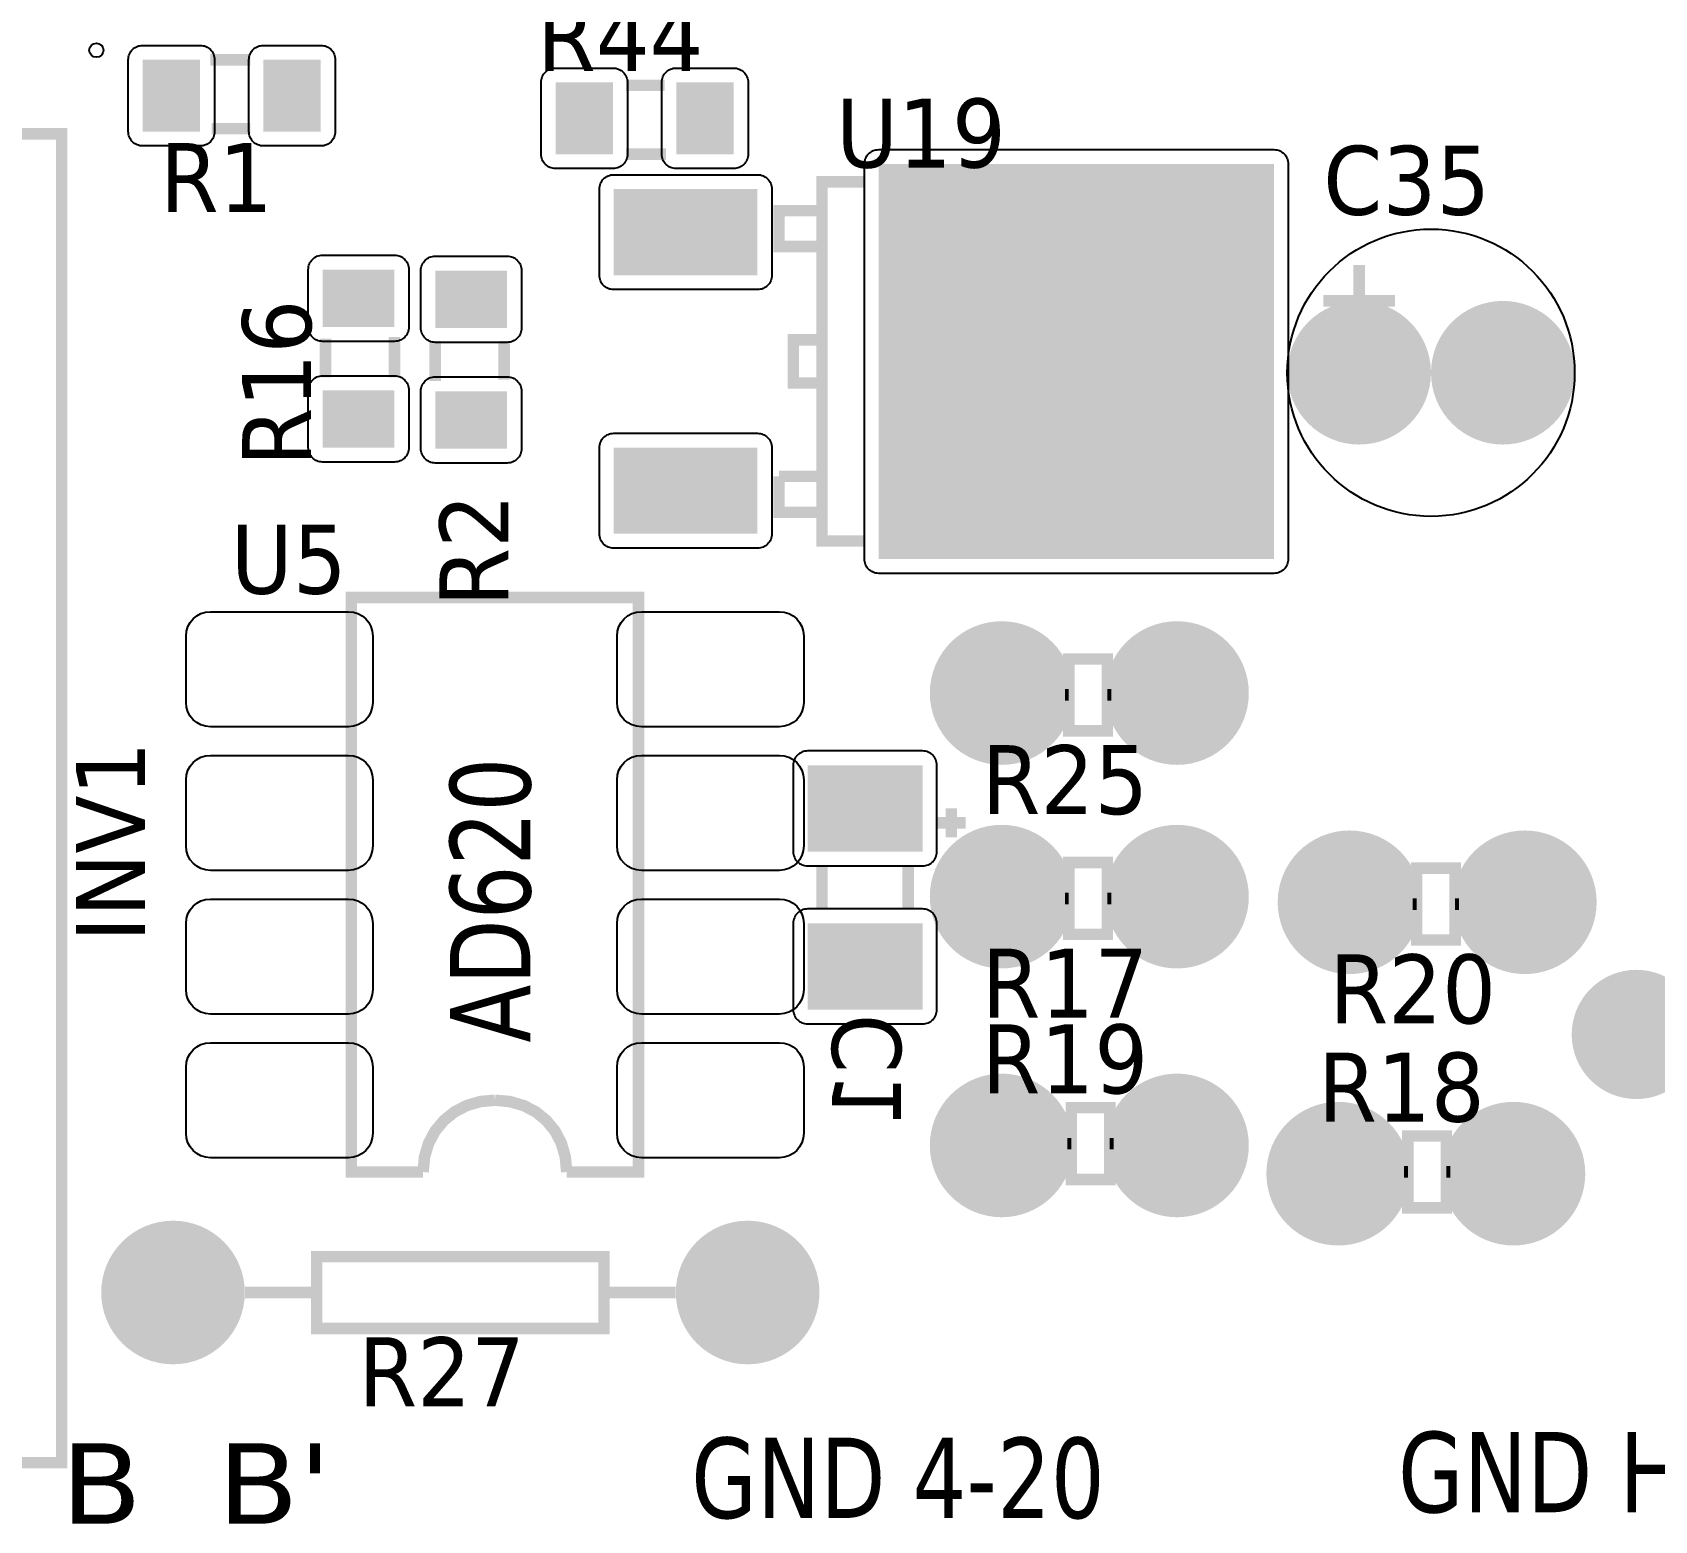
# Model space of a CAD drawing. Header units: millimetres. Extents: x 123.5 to 144.3, y 105.4 to 121.6.
# Drawn here: x 126.876 to 128.908, y 109.197 to 111.062 of the extents above; entities that cross this region are included whole.
import ezdxf

# ---------------------------------------------------------------- set-up
doc = ezdxf.new("R2010")
doc.units = ezdxf.units.MM
doc.layers.add('DESC', color=250, linetype='Continuous')
doc.styles.get("Standard").update_dxf_attribs({"font": 'tahoma.ttf'})

# ---------------------------------------------------------------- blocks, each defined once
blk = doc.blocks.new('RPAD')
blk.add_trace([(-0.5, -0.5), (-0.5, 0.5), (0.5, -0.5), (0.5, 0.5)])
blk = doc.blocks.new('EPAD')
at = {"const_width": 0.5}
blk.add_lwpolyline([(-0.25, 0, 1), (0.25, 0, 1)], format="xyb", close=True, dxfattribs=at)
blk = doc.blocks.new('card')
for points in [[(108.4675, 112.5452), (108.4075, 112.5452), (108.406, 112.5453), (108.4045, 112.5455), (108.403, 112.5459), (108.4016, 112.5464), (108.4003, 112.547), (108.3991, 112.5478), (108.3979, 112.5486), (108.3969, 112.5496), (108.3959, 112.5506), (108.3951, 112.5518), (108.3943, 112.553), (108.3937, 112.5543), (108.3932, 112.5557), (108.3928, 112.5572), (108.3926, 112.5587), (108.3925, 112.5602), (108.3925, 112.6352), (108.3926, 112.6368), (108.3928, 112.6383), (108.3932, 112.6397), (108.3937, 112.6411), (108.3943, 112.6424), (108.3951, 112.6437), (108.3959, 112.6448), (108.3969, 112.6459), (108.3979, 112.6469), (108.3991, 112.6477), (108.4003, 112.6484), (108.4016, 112.6491), (108.403, 112.6496), (108.4045, 112.6499), (108.406, 112.6502), (108.4075, 112.6502), (108.4675, 112.6502), (108.4691, 112.6502), (108.4706, 112.6499), (108.4721, 112.6496), (108.4734, 112.6491), (108.4748, 112.6484), (108.476, 112.6477), (108.4771, 112.6469), (108.4782, 112.6459), (108.4792, 112.6448), (108.48, 112.6437), (108.4808, 112.6424), (108.4814, 112.6411), (108.4819, 112.6397), (108.4822, 112.6383), (108.4825, 112.6368), (108.4825, 112.6352), (108.4825, 112.5602), (108.4825, 112.5587), (108.4822, 112.5572), (108.4819, 112.5557), (108.4814, 112.5543), (108.4808, 112.553), (108.48, 112.5518), (108.4792, 112.5506), (108.4782, 112.5496), (108.4771, 112.5486), (108.476, 112.5478), (108.4748, 112.547), (108.4734, 112.5464), (108.4721, 112.5459), (108.4706, 112.5455), (108.4691, 112.5453), (108.4675, 112.5452)], [(108.5935, 112.5452), (108.5335, 112.5452), (108.532, 112.5453), (108.5305, 112.5455), (108.529, 112.5459), (108.5276, 112.5464), (108.5263, 112.547), (108.5251, 112.5478), (108.5239, 112.5486), (108.5229, 112.5496), (108.5219, 112.5506), (108.5211, 112.5518), (108.5203, 112.553), (108.5197, 112.5543), (108.5192, 112.5557), (108.5188, 112.5572), (108.5186, 112.5587), (108.5185, 112.5602), (108.5185, 112.6352), (108.5186, 112.6368), (108.5188, 112.6383), (108.5192, 112.6397), (108.5197, 112.6411), (108.5203, 112.6424), (108.5211, 112.6437), (108.5219, 112.6448), (108.5229, 112.6459), (108.5239, 112.6469), (108.5251, 112.6477), (108.5263, 112.6484), (108.5276, 112.6491), (108.529, 112.6496), (108.5305, 112.6499), (108.532, 112.6502), (108.5335, 112.6502), (108.5935, 112.6502), (108.5951, 112.6502), (108.5966, 112.6499), (108.5981, 112.6496), (108.5994, 112.6491), (108.6008, 112.6484), (108.602, 112.6477), (108.6031, 112.6469), (108.6042, 112.6459), (108.6052, 112.6448), (108.606, 112.6437), (108.6068, 112.6424), (108.6074, 112.6411), (108.6079, 112.6397), (108.6082, 112.6383), (108.6085, 112.6368), (108.6085, 112.6352), (108.6085, 112.5602), (108.6085, 112.5587), (108.6082, 112.5572), (108.6079, 112.5557), (108.6074, 112.5543), (108.6068, 112.553), (108.606, 112.5518), (108.6052, 112.5506), (108.6042, 112.5496), (108.6031, 112.5486), (108.602, 112.5478), (108.6008, 112.547), (108.5994, 112.5464), (108.5981, 112.5459), (108.5966, 112.5455), (108.5951, 112.5453), (108.5935, 112.5452)], [(108.8386, 112.6266), (108.8986, 112.6266), (108.9002, 112.6265), (108.9017, 112.6263), (108.9032, 112.6259), (108.9045, 112.6254), (108.9059, 112.6248), (108.9071, 112.6241), (108.9082, 112.6232), (108.9093, 112.6223), (108.9103, 112.6212), (108.9111, 112.6201), (108.9119, 112.6188), (108.9125, 112.6175), (108.913, 112.6161), (108.9133, 112.6147), (108.9136, 112.6132), (108.9136, 112.6116), (108.9136, 112.5366), (108.9136, 112.535), (108.9133, 112.5335), (108.913, 112.5321), (108.9125, 112.5307), (108.9119, 112.5294), (108.9111, 112.5282), (108.9103, 112.527), (108.9093, 112.5259), (108.9082, 112.525), (108.9071, 112.5241), (108.9059, 112.5234), (108.9045, 112.5228), (108.9032, 112.5223), (108.9017, 112.5219), (108.9002, 112.5217), (108.8986, 112.5216), (108.8386, 112.5216), (108.8371, 112.5217), (108.8356, 112.5219), (108.8341, 112.5223), (108.8327, 112.5228), (108.8314, 112.5234), (108.8302, 112.5241), (108.829, 112.525), (108.828, 112.5259), (108.827, 112.527), (108.8262, 112.5282), (108.8254, 112.5294), (108.8248, 112.5307), (108.8243, 112.5321), (108.8239, 112.5335), (108.8237, 112.535), (108.8236, 112.5366), (108.8236, 112.6116), (108.8237, 112.6132), (108.8239, 112.6147), (108.8243, 112.6161), (108.8248, 112.6175), (108.8254, 112.6188), (108.8262, 112.6201), (108.827, 112.6212), (108.828, 112.6223), (108.829, 112.6232), (108.8302, 112.6241), (108.8314, 112.6248), (108.8327, 112.6254), (108.8341, 112.6259), (108.8356, 112.6263), (108.8371, 112.6265), (108.8386, 112.6266)], [(108.9646, 112.6266), (109.0246, 112.6266), (109.0262, 112.6265), (109.0277, 112.6263), (109.0292, 112.6259), (109.0305, 112.6254), (109.0319, 112.6248), (109.0331, 112.6241), (109.0342, 112.6232), (109.0353, 112.6223), (109.0363, 112.6212), (109.0371, 112.6201), (109.0379, 112.6188), (109.0385, 112.6175), (109.039, 112.6161), (109.0393, 112.6147), (109.0396, 112.6132), (109.0396, 112.6116), (109.0396, 112.5366), (109.0396, 112.535), (109.0393, 112.5335), (109.039, 112.5321), (109.0385, 112.5307), (109.0379, 112.5294), (109.0371, 112.5282), (109.0363, 112.527), (109.0353, 112.5259), (109.0342, 112.525), (109.0331, 112.5241), (109.0319, 112.5234), (109.0305, 112.5228), (109.0292, 112.5223), (109.0277, 112.5219), (109.0262, 112.5217), (109.0246, 112.5216), (108.9646, 112.5216), (108.9631, 112.5217), (108.9616, 112.5219), (108.9601, 112.5223), (108.9587, 112.5228), (108.9574, 112.5234), (108.9562, 112.5241), (108.955, 112.525), (108.954, 112.5259), (108.953, 112.527), (108.9522, 112.5282), (108.9514, 112.5294), (108.9508, 112.5307), (108.9503, 112.5321), (108.9499, 112.5335), (108.9497, 112.535), (108.9496, 112.5366), (108.9496, 112.6116), (108.9497, 112.6132), (108.9499, 112.6147), (108.9503, 112.6161), (108.9508, 112.6175), (108.9514, 112.6188), (108.9522, 112.6201), (108.953, 112.6212), (108.954, 112.6223), (108.955, 112.6232), (108.9562, 112.6241), (108.9574, 112.6248), (108.9587, 112.6254), (108.9601, 112.6259), (108.9616, 112.6263), (108.9631, 112.6265), (108.9646, 112.6266)], [(109.6037, 112.5264), (109.6037, 112.1139), (109.6036, 112.1124), (109.6034, 112.1109), (109.603, 112.1094), (109.6025, 112.108), (109.6019, 112.1067), (109.6012, 112.1055), (109.6003, 112.1043), (109.5993, 112.1033), (109.5983, 112.1023), (109.5971, 112.1014), (109.5959, 112.1007), (109.5946, 112.1001), (109.5932, 112.0996), (109.5917, 112.0992), (109.5902, 112.099), (109.5887, 112.0989), (109.1762, 112.0989), (109.1746, 112.099), (109.1731, 112.0992), (109.1717, 112.0996), (109.1703, 112.1001), (109.169, 112.1007), (109.1677, 112.1014), (109.1666, 112.1023), (109.1655, 112.1033), (109.1645, 112.1043), (109.1637, 112.1055), (109.163, 112.1067), (109.1623, 112.108), (109.1618, 112.1094), (109.1615, 112.1109), (109.1612, 112.1124), (109.1612, 112.1139), (109.1612, 112.5264), (109.1612, 112.528), (109.1615, 112.5295), (109.1618, 112.5309), (109.1623, 112.5323), (109.163, 112.5336), (109.1637, 112.5349), (109.1645, 112.536), (109.1655, 112.5371), (109.1666, 112.538), (109.1677, 112.5389), (109.169, 112.5396), (109.1703, 112.5403), (109.1717, 112.5408), (109.1731, 112.5411), (109.1746, 112.5413), (109.1762, 112.5414), (109.5887, 112.5414), (109.5902, 112.5413), (109.5917, 112.5411), (109.5932, 112.5408), (109.5946, 112.5403), (109.5959, 112.5396), (109.5971, 112.5389), (109.5983, 112.538), (109.5993, 112.5371), (109.6003, 112.536), (109.6012, 112.5349), (109.6019, 112.5336), (109.6025, 112.5323), (109.603, 112.5309), (109.6034, 112.5295), (109.6036, 112.528), (109.6037, 112.5264)], [(109.0644, 112.5002), (109.0644, 112.4102), (109.0643, 112.4086), (109.0641, 112.4071), (109.0638, 112.4057), (109.0633, 112.4043), (109.0626, 112.403), (109.0619, 112.4017), (109.061, 112.4006), (109.0601, 112.3995), (109.059, 112.3985), (109.0579, 112.3977), (109.0566, 112.397), (109.0553, 112.3963), (109.0539, 112.3958), (109.0525, 112.3955), (109.051, 112.3952), (109.0494, 112.3952), (108.8994, 112.3952), (108.8979, 112.3952), (108.8964, 112.3955), (108.8949, 112.3958), (108.8935, 112.3963), (108.8922, 112.397), (108.891, 112.3977), (108.8898, 112.3985), (108.8888, 112.3995), (108.8878, 112.4006), (108.8869, 112.4017), (108.8862, 112.403), (108.8856, 112.4043), (108.8851, 112.4057), (108.8847, 112.4071), (108.8845, 112.4086), (108.8844, 112.4102), (108.8844, 112.5002), (108.8845, 112.5017), (108.8847, 112.5032), (108.8851, 112.5047), (108.8856, 112.5061), (108.8862, 112.5074), (108.8869, 112.5086), (108.8878, 112.5098), (108.8888, 112.5108), (108.8898, 112.5118), (108.891, 112.5126), (108.8922, 112.5134), (108.8935, 112.514), (108.8949, 112.5145), (108.8964, 112.5149), (108.8979, 112.5151), (108.8994, 112.5152), (109.0494, 112.5152), (109.051, 112.5151), (109.0525, 112.5149), (109.0539, 112.5145), (109.0553, 112.514), (109.0566, 112.5134), (109.0579, 112.5126), (109.059, 112.5118), (109.0601, 112.5108), (109.061, 112.5098), (109.0619, 112.5086), (109.0626, 112.5074), (109.0633, 112.5061), (109.0638, 112.5047), (109.0641, 112.5032), (109.0643, 112.5017), (109.0644, 112.5002)], [(108.5804, 112.3561), (108.5804, 112.4161), (108.5805, 112.4177), (108.5807, 112.4192), (108.5811, 112.4207), (108.5816, 112.422), (108.5822, 112.4234), (108.583, 112.4246), (108.5838, 112.4257), (108.5848, 112.4268), (108.5858, 112.4278), (108.587, 112.4286), (108.5882, 112.4294), (108.5895, 112.43), (108.5909, 112.4305), (108.5924, 112.4308), (108.5939, 112.4311), (108.5954, 112.4311), (108.6704, 112.4311), (108.672, 112.4311), (108.6735, 112.4308), (108.675, 112.4305), (108.6763, 112.43), (108.6777, 112.4294), (108.6789, 112.4286), (108.68, 112.4278), (108.6811, 112.4268), (108.6821, 112.4257), (108.6829, 112.4246), (108.6837, 112.4234), (108.6843, 112.422), (108.6848, 112.4207), (108.6851, 112.4192), (108.6854, 112.4177), (108.6854, 112.4161), (108.6854, 112.3561), (108.6854, 112.3546), (108.6851, 112.3531), (108.6848, 112.3516), (108.6843, 112.3502), (108.6837, 112.3489), (108.6829, 112.3477), (108.6821, 112.3465), (108.6811, 112.3455), (108.68, 112.3445), (108.6789, 112.3437), (108.6777, 112.3429), (108.6763, 112.3423), (108.675, 112.3418), (108.6735, 112.3414), (108.672, 112.3412), (108.6704, 112.3411), (108.5954, 112.3411), (108.5939, 112.3412), (108.5924, 112.3414), (108.5909, 112.3418), (108.5895, 112.3423), (108.5882, 112.3429), (108.587, 112.3437), (108.5858, 112.3445), (108.5848, 112.3455), (108.5838, 112.3465), (108.583, 112.3477), (108.5822, 112.3489), (108.5816, 112.3502), (108.5811, 112.3516), (108.5807, 112.3531), (108.5805, 112.3546), (108.5804, 112.3561)], [(108.803, 112.4151), (108.803, 112.3551), (108.803, 112.3536), (108.8027, 112.3521), (108.8024, 112.3506), (108.8019, 112.3492), (108.8013, 112.3479), (108.8005, 112.3467), (108.7997, 112.3455), (108.7987, 112.3445), (108.7976, 112.3435), (108.7965, 112.3427), (108.7953, 112.3419), (108.7939, 112.3413), (108.7925, 112.3408), (108.7911, 112.3404), (108.7896, 112.3402), (108.788, 112.3401), (108.713, 112.3401), (108.7115, 112.3402), (108.71, 112.3404), (108.7085, 112.3408), (108.7071, 112.3413), (108.7058, 112.3419), (108.7046, 112.3427), (108.7034, 112.3435), (108.7024, 112.3445), (108.7014, 112.3455), (108.7006, 112.3467), (108.6998, 112.3479), (108.6992, 112.3492), (108.6987, 112.3506), (108.6983, 112.3521), (108.6981, 112.3536), (108.698, 112.3551), (108.698, 112.4151), (108.6981, 112.4167), (108.6983, 112.4182), (108.6987, 112.4196), (108.6992, 112.421), (108.6998, 112.4223), (108.7006, 112.4236), (108.7014, 112.4247), (108.7024, 112.4258), (108.7034, 112.4268), (108.7046, 112.4276), (108.7058, 112.4284), (108.7071, 112.429), (108.7085, 112.4295), (108.71, 112.4298), (108.7115, 112.4301), (108.713, 112.4301), (108.788, 112.4301), (108.7896, 112.4301), (108.7911, 112.4298), (108.7925, 112.4295), (108.7939, 112.429), (108.7953, 112.4284), (108.7965, 112.4276), (108.7976, 112.4268), (108.7987, 112.4258), (108.7997, 112.4247), (108.8005, 112.4236), (108.8013, 112.4223), (108.8019, 112.421), (108.8024, 112.4196), (108.8027, 112.4182), (108.803, 112.4167), (108.803, 112.4151)], [(108.5804, 112.2301), (108.5804, 112.2901), (108.5805, 112.2917), (108.5807, 112.2932), (108.5811, 112.2947), (108.5816, 112.296), (108.5822, 112.2974), (108.583, 112.2986), (108.5838, 112.2997), (108.5848, 112.3008), (108.5858, 112.3018), (108.587, 112.3026), (108.5882, 112.3034), (108.5895, 112.304), (108.5909, 112.3045), (108.5924, 112.3048), (108.5939, 112.3051), (108.5954, 112.3051), (108.6704, 112.3051), (108.672, 112.3051), (108.6735, 112.3048), (108.675, 112.3045), (108.6763, 112.304), (108.6777, 112.3034), (108.6789, 112.3026), (108.68, 112.3018), (108.6811, 112.3008), (108.6821, 112.2997), (108.6829, 112.2986), (108.6837, 112.2974), (108.6843, 112.296), (108.6848, 112.2947), (108.6851, 112.2932), (108.6854, 112.2917), (108.6854, 112.2901), (108.6854, 112.2301), (108.6854, 112.2286), (108.6851, 112.2271), (108.6848, 112.2256), (108.6843, 112.2242), (108.6837, 112.2229), (108.6829, 112.2217), (108.6821, 112.2205), (108.6811, 112.2195), (108.68, 112.2185), (108.6789, 112.2177), (108.6777, 112.2169), (108.6763, 112.2163), (108.675, 112.2158), (108.6735, 112.2154), (108.672, 112.2152), (108.6704, 112.2151), (108.5954, 112.2151), (108.5939, 112.2152), (108.5924, 112.2154), (108.5909, 112.2158), (108.5895, 112.2163), (108.5882, 112.2169), (108.587, 112.2177), (108.5858, 112.2185), (108.5848, 112.2195), (108.5838, 112.2205), (108.583, 112.2217), (108.5822, 112.2229), (108.5816, 112.2242), (108.5811, 112.2256), (108.5807, 112.2271), (108.5805, 112.2286), (108.5804, 112.2301)], [(108.803, 112.2891), (108.803, 112.2291), (108.803, 112.2276), (108.8027, 112.2261), (108.8024, 112.2246), (108.8019, 112.2232), (108.8013, 112.2219), (108.8005, 112.2207), (108.7997, 112.2195), (108.7987, 112.2185), (108.7976, 112.2175), (108.7965, 112.2167), (108.7953, 112.2159), (108.7939, 112.2153), (108.7925, 112.2148), (108.7911, 112.2144), (108.7896, 112.2142), (108.788, 112.2141), (108.713, 112.2141), (108.7115, 112.2142), (108.71, 112.2144), (108.7085, 112.2148), (108.7071, 112.2153), (108.7058, 112.2159), (108.7046, 112.2167), (108.7034, 112.2175), (108.7024, 112.2185), (108.7014, 112.2195), (108.7006, 112.2207), (108.6998, 112.2219), (108.6992, 112.2232), (108.6987, 112.2246), (108.6983, 112.2261), (108.6981, 112.2276), (108.698, 112.2291), (108.698, 112.2891), (108.6981, 112.2907), (108.6983, 112.2922), (108.6987, 112.2936), (108.6992, 112.295), (108.6998, 112.2963), (108.7006, 112.2976), (108.7014, 112.2987), (108.7024, 112.2998), (108.7034, 112.3008), (108.7046, 112.3016), (108.7058, 112.3024), (108.7071, 112.303), (108.7085, 112.3035), (108.71, 112.3038), (108.7115, 112.3041), (108.713, 112.3041), (108.788, 112.3041), (108.7896, 112.3041), (108.7911, 112.3038), (108.7925, 112.3035), (108.7939, 112.303), (108.7953, 112.3024), (108.7965, 112.3016), (108.7976, 112.3008), (108.7987, 112.2998), (108.7997, 112.2987), (108.8005, 112.2976), (108.8013, 112.2963), (108.8019, 112.295), (108.8024, 112.2936), (108.8027, 112.2922), (108.803, 112.2907), (108.803, 112.2891)], [(109.0644, 112.2302), (109.0644, 112.1402), (109.0643, 112.1386), (109.0641, 112.1371), (109.0638, 112.1357), (109.0633, 112.1343), (109.0626, 112.133), (109.0619, 112.1317), (109.061, 112.1306), (109.0601, 112.1295), (109.059, 112.1285), (109.0579, 112.1277), (109.0566, 112.127), (109.0553, 112.1263), (109.0539, 112.1258), (109.0525, 112.1255), (109.051, 112.1252), (109.0494, 112.1252), (108.8994, 112.1252), (108.8979, 112.1252), (108.8964, 112.1255), (108.8949, 112.1258), (108.8935, 112.1263), (108.8922, 112.127), (108.891, 112.1277), (108.8898, 112.1285), (108.8888, 112.1295), (108.8878, 112.1306), (108.8869, 112.1317), (108.8862, 112.133), (108.8856, 112.1343), (108.8851, 112.1357), (108.8847, 112.1371), (108.8845, 112.1386), (108.8844, 112.1402), (108.8844, 112.2302), (108.8845, 112.2317), (108.8847, 112.2332), (108.8851, 112.2347), (108.8856, 112.2361), (108.8862, 112.2374), (108.8869, 112.2386), (108.8878, 112.2398), (108.8888, 112.2408), (108.8898, 112.2418), (108.891, 112.2426), (108.8922, 112.2434), (108.8935, 112.244), (108.8949, 112.2445), (108.8964, 112.2449), (108.8979, 112.2451), (108.8994, 112.2452), (109.0494, 112.2452), (109.051, 112.2451), (109.0525, 112.2449), (109.0539, 112.2445), (109.0553, 112.244), (109.0566, 112.2434), (109.0579, 112.2426), (109.059, 112.2418), (109.0601, 112.2408), (109.061, 112.2398), (109.0619, 112.2386), (109.0626, 112.2374), (109.0633, 112.2361), (109.0638, 112.2347), (109.0641, 112.2332), (109.0643, 112.2317), (109.0644, 112.2302)], [(108.4528, 111.9642), (108.4528, 112.0332), (108.4533, 112.0384), (108.4547, 112.0433), (108.4571, 112.0476), (108.4601, 112.0514), (108.4639, 112.0544), (108.4682, 112.0568), (108.4731, 112.0582), (108.4783, 112.0587), (108.6223, 112.0587), (108.6275, 112.0582), (108.6323, 112.0568), (108.6366, 112.0544), (108.6404, 112.0514), (108.6435, 112.0476), (108.6458, 112.0433), (108.6473, 112.0384), (108.6478, 112.0332), (108.6478, 111.9642), (108.6473, 111.959), (108.6458, 111.9542), (108.6435, 111.9499), (108.6404, 111.9461), (108.6366, 111.943), (108.6323, 111.9407), (108.6275, 111.9392), (108.6223, 111.9387), (108.4783, 111.9387), (108.4731, 111.9392), (108.4682, 111.9407), (108.4639, 111.943), (108.4601, 111.9461), (108.4571, 111.9499), (108.4547, 111.9542), (108.4533, 111.959), (108.4528, 111.9642)], [(108.9028, 111.9642), (108.9028, 112.0332), (108.9033, 112.0384), (108.9047, 112.0433), (108.9071, 112.0476), (108.9101, 112.0514), (108.9139, 112.0544), (108.9182, 112.0568), (108.9231, 112.0582), (108.9283, 112.0587), (109.0723, 112.0587), (109.0775, 112.0582), (109.0823, 112.0568), (109.0866, 112.0544), (109.0904, 112.0514), (109.0935, 112.0476), (109.0958, 112.0433), (109.0973, 112.0384), (109.0978, 112.0332), (109.0978, 111.9642), (109.0973, 111.959), (109.0958, 111.9542), (109.0935, 111.9499), (109.0904, 111.9461), (109.0866, 111.943), (109.0823, 111.9407), (109.0775, 111.9392), (109.0723, 111.9387), (108.9283, 111.9387), (108.9231, 111.9392), (108.9182, 111.9407), (108.9139, 111.943), (108.9101, 111.9461), (108.9071, 111.9499), (108.9047, 111.9542), (108.9033, 111.959), (108.9028, 111.9642)], [(108.4528, 111.8142), (108.4528, 111.8832), (108.4533, 111.8884), (108.4547, 111.8933), (108.4571, 111.8976), (108.4601, 111.9014), (108.4639, 111.9044), (108.4682, 111.9068), (108.4731, 111.9082), (108.4783, 111.9087), (108.6223, 111.9087), (108.6275, 111.9082), (108.6323, 111.9068), (108.6366, 111.9044), (108.6404, 111.9014), (108.6435, 111.8976), (108.6458, 111.8933), (108.6473, 111.8884), (108.6478, 111.8832), (108.6478, 111.8142), (108.6473, 111.809), (108.6458, 111.8042), (108.6435, 111.7999), (108.6404, 111.7961), (108.6366, 111.793), (108.6323, 111.7907), (108.6275, 111.7892), (108.6223, 111.7887), (108.4783, 111.7887), (108.4731, 111.7892), (108.4682, 111.7907), (108.4639, 111.793), (108.4601, 111.7961), (108.4571, 111.7999), (108.4547, 111.8042), (108.4533, 111.809), (108.4528, 111.8142)], [(108.9028, 111.8142), (108.9028, 111.8832), (108.9033, 111.8884), (108.9047, 111.8933), (108.9071, 111.8976), (108.9101, 111.9014), (108.9139, 111.9044), (108.9182, 111.9068), (108.9231, 111.9082), (108.9283, 111.9087), (109.0723, 111.9087), (109.0775, 111.9082), (109.0823, 111.9068), (109.0866, 111.9044), (109.0904, 111.9014), (109.0935, 111.8976), (109.0958, 111.8933), (109.0973, 111.8884), (109.0978, 111.8832), (109.0978, 111.8142), (109.0973, 111.809), (109.0958, 111.8042), (109.0935, 111.7999), (109.0904, 111.7961), (109.0866, 111.793), (109.0823, 111.7907), (109.0775, 111.7892), (109.0723, 111.7887), (108.9283, 111.7887), (108.9231, 111.7892), (108.9182, 111.7907), (108.9139, 111.793), (108.9101, 111.7961), (108.9071, 111.7999), (108.9047, 111.8042), (108.9033, 111.809), (108.9028, 111.8142)], [(109.2368, 111.8084), (109.2368, 111.8984), (109.2367, 111.8999), (109.2365, 111.9014), (109.2361, 111.9029), (109.2356, 111.9043), (109.235, 111.9056), (109.2343, 111.9068), (109.2334, 111.908), (109.2325, 111.909), (109.2314, 111.91), (109.2303, 111.9109), (109.229, 111.9116), (109.2277, 111.9122), (109.2263, 111.9127), (109.2249, 111.9131), (109.2234, 111.9133), (109.2218, 111.9134), (109.1018, 111.9134), (109.1002, 111.9133), (109.0987, 111.9131), (109.0973, 111.9127), (109.0959, 111.9122), (109.0946, 111.9116), (109.0934, 111.9109), (109.0922, 111.91), (109.0911, 111.909), (109.0902, 111.908), (109.0893, 111.9068), (109.0886, 111.9056), (109.088, 111.9043), (109.0875, 111.9029), (109.0871, 111.9014), (109.0869, 111.8999), (109.0868, 111.8984), (109.0868, 111.8084), (109.0869, 111.8068), (109.0871, 111.8053), (109.0875, 111.8039), (109.088, 111.8025), (109.0886, 111.8012), (109.0893, 111.7999), (109.0902, 111.7988), (109.0911, 111.7977), (109.0922, 111.7968), (109.0934, 111.7959), (109.0946, 111.7952), (109.0959, 111.7945), (109.0973, 111.794), (109.0987, 111.7937), (109.1002, 111.7935), (109.1018, 111.7934), (109.2218, 111.7934), (109.2234, 111.7935), (109.2249, 111.7937), (109.2263, 111.794), (109.2277, 111.7945), (109.229, 111.7952), (109.2303, 111.7959), (109.2314, 111.7968), (109.2325, 111.7977), (109.2334, 111.7988), (109.2343, 111.7999), (109.235, 111.8012), (109.2356, 111.8025), (109.2361, 111.8039), (109.2365, 111.8053), (109.2367, 111.8068), (109.2368, 111.8084)], [(108.4528, 111.6642), (108.4528, 111.7332), (108.4533, 111.7384), (108.4547, 111.7433), (108.4571, 111.7476), (108.4601, 111.7514), (108.4639, 111.7544), (108.4682, 111.7568), (108.4731, 111.7582), (108.4783, 111.7587), (108.6223, 111.7587), (108.6275, 111.7582), (108.6323, 111.7568), (108.6366, 111.7544), (108.6404, 111.7514), (108.6435, 111.7476), (108.6458, 111.7433), (108.6473, 111.7384), (108.6478, 111.7332), (108.6478, 111.6642), (108.6473, 111.659), (108.6458, 111.6542), (108.6435, 111.6499), (108.6404, 111.6461), (108.6366, 111.643), (108.6323, 111.6407), (108.6275, 111.6392), (108.6223, 111.6387), (108.4783, 111.6387), (108.4731, 111.6392), (108.4682, 111.6407), (108.4639, 111.643), (108.4601, 111.6461), (108.4571, 111.6499), (108.4547, 111.6542), (108.4533, 111.659), (108.4528, 111.6642)], [(108.9028, 111.6642), (108.9028, 111.7332), (108.9033, 111.7384), (108.9047, 111.7433), (108.9071, 111.7476), (108.9101, 111.7514), (108.9139, 111.7544), (108.9182, 111.7568), (108.9231, 111.7582), (108.9283, 111.7587), (109.0723, 111.7587), (109.0775, 111.7582), (109.0823, 111.7568), (109.0866, 111.7544), (109.0904, 111.7514), (109.0935, 111.7476), (109.0958, 111.7433), (109.0973, 111.7384), (109.0978, 111.7332), (109.0978, 111.6642), (109.0973, 111.659), (109.0958, 111.6542), (109.0935, 111.6499), (109.0904, 111.6461), (109.0866, 111.643), (109.0823, 111.6407), (109.0775, 111.6392), (109.0723, 111.6387), (108.9283, 111.6387), (108.9231, 111.6392), (108.9182, 111.6407), (108.9139, 111.643), (108.9101, 111.6461), (108.9071, 111.6499), (108.9047, 111.6542), (108.9033, 111.659), (108.9028, 111.6642)], [(109.2368, 111.6434), (109.2368, 111.7334), (109.2367, 111.7349), (109.2365, 111.7364), (109.2361, 111.7379), (109.2356, 111.7393), (109.235, 111.7406), (109.2343, 111.7418), (109.2334, 111.743), (109.2325, 111.744), (109.2314, 111.745), (109.2303, 111.7459), (109.229, 111.7466), (109.2277, 111.7472), (109.2263, 111.7477), (109.2249, 111.7481), (109.2234, 111.7483), (109.2218, 111.7484), (109.1018, 111.7484), (109.1002, 111.7483), (109.0987, 111.7481), (109.0973, 111.7477), (109.0959, 111.7472), (109.0946, 111.7466), (109.0934, 111.7459), (109.0922, 111.745), (109.0911, 111.744), (109.0902, 111.743), (109.0893, 111.7418), (109.0886, 111.7406), (109.088, 111.7393), (109.0875, 111.7379), (109.0871, 111.7364), (109.0869, 111.7349), (109.0868, 111.7334), (109.0868, 111.6434), (109.0869, 111.6418), (109.0871, 111.6403), (109.0875, 111.6389), (109.088, 111.6375), (109.0886, 111.6362), (109.0893, 111.6349), (109.0902, 111.6338), (109.0911, 111.6327), (109.0922, 111.6318), (109.0934, 111.6309), (109.0946, 111.6302), (109.0959, 111.6295), (109.0973, 111.629), (109.0987, 111.6287), (109.1002, 111.6285), (109.1018, 111.6284), (109.2218, 111.6284), (109.2234, 111.6285), (109.2249, 111.6287), (109.2263, 111.629), (109.2277, 111.6295), (109.229, 111.6302), (109.2303, 111.6309), (109.2314, 111.6318), (109.2325, 111.6327), (109.2334, 111.6338), (109.2343, 111.6349), (109.235, 111.6362), (109.2356, 111.6375), (109.2361, 111.6389), (109.2365, 111.6403), (109.2367, 111.6418), (109.2368, 111.6434)], [(108.4528, 111.5142), (108.4528, 111.5832), (108.4533, 111.5884), (108.4547, 111.5933), (108.4571, 111.5976), (108.4601, 111.6014), (108.4639, 111.6044), (108.4682, 111.6068), (108.4731, 111.6082), (108.4783, 111.6087), (108.6223, 111.6087), (108.6275, 111.6082), (108.6323, 111.6068), (108.6366, 111.6044), (108.6404, 111.6014), (108.6435, 111.5976), (108.6458, 111.5933), (108.6473, 111.5884), (108.6478, 111.5832), (108.6478, 111.5142), (108.6473, 111.509), (108.6458, 111.5042), (108.6435, 111.4999), (108.6404, 111.4961), (108.6366, 111.493), (108.6323, 111.4907), (108.6275, 111.4892), (108.6223, 111.4887), (108.4783, 111.4887), (108.4731, 111.4892), (108.4682, 111.4907), (108.4639, 111.493), (108.4601, 111.4961), (108.4571, 111.4999), (108.4547, 111.5042), (108.4533, 111.509), (108.4528, 111.5142)], [(108.9028, 111.5142), (108.9028, 111.5832), (108.9033, 111.5884), (108.9047, 111.5933), (108.9071, 111.5976), (108.9101, 111.6014), (108.9139, 111.6044), (108.9182, 111.6068), (108.9231, 111.6082), (108.9283, 111.6087), (109.0723, 111.6087), (109.0775, 111.6082), (109.0823, 111.6068), (109.0866, 111.6044), (109.0904, 111.6014), (109.0935, 111.5976), (109.0958, 111.5933), (109.0973, 111.5884), (109.0978, 111.5832), (109.0978, 111.5142), (109.0973, 111.509), (109.0958, 111.5042), (109.0935, 111.4999), (109.0904, 111.4961), (109.0866, 111.493), (109.0823, 111.4907), (109.0775, 111.4892), (109.0723, 111.4887), (108.9283, 111.4887), (108.9231, 111.4892), (108.9182, 111.4907), (108.9139, 111.493), (108.9101, 111.4961), (108.9071, 111.4999), (108.9047, 111.5042), (108.9033, 111.509), (108.9028, 111.5142)]]:
    blk.add_lwpolyline(points, close=True)
at = {"const_width": 0.012}
for points in [[(108.52, 112.6352), (108.478, 112.6352)], [(108.52, 112.6352), (108.478, 112.6352)], [(108.52, 112.6352), (108.478, 112.6352)], [(108.9121, 112.6086), (108.9526, 112.6086)], [(108.9121, 112.6086), (108.9526, 112.6086)], [(108.9121, 112.6086), (108.9526, 112.6086)], [(108.52, 112.5632), (108.4795, 112.5632)], [(108.52, 112.5632), (108.4795, 112.5632)], [(108.52, 112.5632), (108.4795, 112.5632)], [(107.5849, 111.1702), (108.323, 111.1702), (108.323, 112.5579), (107.5849, 112.5579), (107.5849, 111.1702)], [(107.5849, 111.1702), (108.323, 111.1702), (108.323, 112.5579), (107.5849, 112.5579), (107.5849, 111.1702)], [(107.5849, 111.1702), (108.323, 111.1702), (108.323, 112.5579), (107.5849, 112.5579), (107.5849, 111.1702)], [(108.9121, 112.5366), (108.9541, 112.5366)], [(108.9121, 112.5366), (108.9541, 112.5366)], [(108.9121, 112.5366), (108.9541, 112.5366)], [(109.1619, 112.5077), (109.1169, 112.5077), (109.1169, 112.1327), (109.1619, 112.1327)], [(109.1619, 112.5077), (109.1169, 112.5077), (109.1169, 112.1327), (109.1619, 112.1327)], [(109.1619, 112.5077), (109.1169, 112.5077), (109.1169, 112.1327), (109.1619, 112.1327)], [(109.1169, 112.4777), (109.0719, 112.4777), (109.0719, 112.4402), (109.1169, 112.4402)], [(109.1169, 112.4777), (109.0719, 112.4777), (109.0719, 112.4402), (109.1169, 112.4402)], [(109.1169, 112.4777), (109.0719, 112.4777), (109.0719, 112.4402), (109.1169, 112.4402)], [(109.6777, 112.4209), (109.6777, 112.3459)], [(109.6777, 112.4209), (109.6777, 112.3459)], [(109.6777, 112.4209), (109.6777, 112.3459)], [(109.6402, 112.3834), (109.7152, 112.3834)], [(109.6402, 112.3834), (109.7152, 112.3834)], [(109.6402, 112.3834), (109.7152, 112.3834)], [(108.5984, 112.3036), (108.5984, 112.3441)], [(108.5984, 112.3036), (108.5984, 112.3441)], [(108.5984, 112.3036), (108.5984, 112.3441)], [(108.6704, 112.3036), (108.6704, 112.3456)], [(108.6704, 112.3036), (108.6704, 112.3456)], [(108.6704, 112.3036), (108.6704, 112.3456)], [(108.713, 112.3416), (108.713, 112.2996)], [(108.713, 112.3416), (108.713, 112.2996)], [(108.713, 112.3416), (108.713, 112.2996)], [(108.785, 112.3416), (108.785, 112.3011)], [(108.785, 112.3416), (108.785, 112.3011)], [(108.785, 112.3416), (108.785, 112.3011)], [(109.1169, 112.3427), (109.0869, 112.3427), (109.0869, 112.2977), (109.1169, 112.2977)], [(109.1169, 112.3427), (109.0869, 112.3427), (109.0869, 112.2977), (109.1169, 112.2977)], [(109.1169, 112.3427), (109.0869, 112.3427), (109.0869, 112.2977), (109.1169, 112.2977)], [(109.1169, 112.1627), (109.0719, 112.1627), (109.0719, 112.2002)], [(109.1169, 112.2002), (109.0719, 112.2002)], [(109.1169, 112.1627), (109.0719, 112.1627), (109.0719, 112.2002)], [(109.1169, 112.2002), (109.0719, 112.2002)], [(109.1169, 112.1627), (109.0719, 112.1627), (109.0719, 112.2002)], [(109.1169, 112.2002), (109.0719, 112.2002)], [(108.7003, 111.4737), (108.6253, 111.4737), (108.6253, 112.0737), (108.9253, 112.0737), (108.9253, 111.4737), (108.8503, 111.4737)], [(108.7003, 111.4737), (108.6253, 111.4737), (108.6253, 112.0737), (108.9253, 112.0737), (108.9253, 111.4737), (108.8503, 111.4737)], [(108.7003, 111.4737), (108.6253, 111.4737), (108.6253, 112.0737), (108.9253, 112.0737), (108.9253, 111.4737), (108.8503, 111.4737)], [(109.3745, 111.9345), (109.4147, 111.9345), (109.4147, 112.0095), (109.3745, 112.0095), (109.3745, 111.9345)], [(109.3745, 111.9345), (109.4147, 111.9345), (109.4147, 112.0095), (109.3745, 112.0095), (109.3745, 111.9345)], [(109.3745, 111.9345), (109.4147, 111.9345), (109.4147, 112.0095), (109.3745, 112.0095), (109.3745, 111.9345)], [(109.3745, 111.972), (109.3704, 111.972)], [(109.3745, 111.972), (109.3704, 111.972)], [(109.3745, 111.972), (109.3704, 111.972)], [(109.4188, 111.972), (109.4147, 111.972)], [(109.4188, 111.972), (109.4147, 111.972)], [(109.4188, 111.972), (109.4147, 111.972)], [(109.2518, 111.8234), (109.2518, 111.8534)], [(109.2518, 111.8234), (109.2518, 111.8534)], [(109.2518, 111.8234), (109.2518, 111.8534)], [(109.2668, 111.8384), (109.2368, 111.8384)], [(109.2668, 111.8384), (109.2368, 111.8384)], [(109.2668, 111.8384), (109.2368, 111.8384)], [(109.3745, 111.7219), (109.4147, 111.7219), (109.4147, 111.7969), (109.3745, 111.7969), (109.3745, 111.7219)], [(109.3745, 111.7219), (109.4147, 111.7219), (109.4147, 111.7969), (109.3745, 111.7969), (109.3745, 111.7219)], [(109.3745, 111.7219), (109.4147, 111.7219), (109.4147, 111.7969), (109.3745, 111.7969), (109.3745, 111.7219)], [(109.1168, 111.7484), (109.1168, 111.7934)], [(109.1168, 111.7484), (109.1168, 111.7934)], [(109.1168, 111.7484), (109.1168, 111.7934)], [(109.2068, 111.7484), (109.2068, 111.7934)], [(109.2068, 111.7484), (109.2068, 111.7934)], [(109.2068, 111.7484), (109.2068, 111.7934)], [(109.7377, 111.716), (109.7779, 111.716), (109.7779, 111.791), (109.7377, 111.791), (109.7377, 111.716)], [(109.7377, 111.716), (109.7779, 111.716), (109.7779, 111.791), (109.7377, 111.791), (109.7377, 111.716)], [(109.7377, 111.716), (109.7779, 111.716), (109.7779, 111.791), (109.7377, 111.791), (109.7377, 111.716)], [(109.3745, 111.7594), (109.3704, 111.7594)], [(109.3745, 111.7594), (109.3704, 111.7594)], [(109.3745, 111.7594), (109.3704, 111.7594)], [(109.4188, 111.7594), (109.4147, 111.7594)], [(109.4188, 111.7594), (109.4147, 111.7594)], [(109.4188, 111.7594), (109.4147, 111.7594)], [(109.7377, 111.7535), (109.7336, 111.7535)], [(109.7377, 111.7535), (109.7336, 111.7535)], [(109.7377, 111.7535), (109.7336, 111.7535)], [(109.782, 111.7535), (109.7779, 111.7535)], [(109.782, 111.7535), (109.7779, 111.7535)], [(109.782, 111.7535), (109.7779, 111.7535)], [(108.7753, 111.5487), (108.76, 111.5473), (108.7458, 111.5431), (108.7331, 111.5365), (108.722, 111.5275), (108.7129, 111.5166), (108.7061, 111.5038), (108.7018, 111.4894), (108.7003, 111.4737)], [(108.7753, 111.5487), (108.76, 111.5473), (108.7458, 111.5431), (108.7331, 111.5365), (108.722, 111.5275), (108.7129, 111.5166), (108.7061, 111.5038), (108.7018, 111.4894), (108.7003, 111.4737)], [(108.7753, 111.5487), (108.76, 111.5473), (108.7458, 111.5431), (108.7331, 111.5365), (108.722, 111.5275), (108.7129, 111.5166), (108.7061, 111.5038), (108.7018, 111.4894), (108.7003, 111.4737)], [(108.7753, 111.5487), (108.791, 111.5473), (108.8053, 111.5431), (108.8181, 111.5365), (108.8291, 111.5275), (108.838, 111.5166), (108.8447, 111.5038), (108.8488, 111.4894), (108.8503, 111.4737)], [(108.7753, 111.5487), (108.791, 111.5473), (108.8053, 111.5431), (108.8181, 111.5365), (108.8291, 111.5275), (108.838, 111.5166), (108.8447, 111.5038), (108.8488, 111.4894), (108.8503, 111.4737)], [(108.7753, 111.5487), (108.791, 111.5473), (108.8053, 111.5431), (108.8181, 111.5365), (108.8291, 111.5275), (108.838, 111.5166), (108.8447, 111.5038), (108.8488, 111.4894), (108.8503, 111.4737)], [(109.3772, 111.4659), (109.4173, 111.4659), (109.4173, 111.5409), (109.3772, 111.5409), (109.3772, 111.4659)], [(109.3772, 111.4659), (109.4173, 111.4659), (109.4173, 111.5409), (109.3772, 111.5409), (109.3772, 111.4659)], [(109.3772, 111.4659), (109.4173, 111.4659), (109.4173, 111.5409), (109.3772, 111.5409), (109.3772, 111.4659)], [(109.7286, 111.4364), (109.7687, 111.4364), (109.7687, 111.5114), (109.7286, 111.5114), (109.7286, 111.4364)], [(109.7286, 111.4364), (109.7687, 111.4364), (109.7687, 111.5114), (109.7286, 111.5114), (109.7286, 111.4364)], [(109.7286, 111.4364), (109.7687, 111.4364), (109.7687, 111.5114), (109.7286, 111.5114), (109.7286, 111.4364)], [(109.3731, 111.5034), (109.3772, 111.5034)], [(109.3731, 111.5034), (109.3772, 111.5034)], [(109.3731, 111.5034), (109.3772, 111.5034)], [(109.4173, 111.5034), (109.4215, 111.5034)], [(109.4173, 111.5034), (109.4215, 111.5034)], [(109.4173, 111.5034), (109.4215, 111.5034)], [(109.7244, 111.4739), (109.7286, 111.4739)], [(109.7244, 111.4739), (109.7286, 111.4739)], [(109.7244, 111.4739), (109.7286, 111.4739)], [(109.7687, 111.4739), (109.7729, 111.4739)], [(109.7687, 111.4739), (109.7729, 111.4739)], [(109.7687, 111.4739), (109.7729, 111.4739)], [(108.5892, 111.3104), (108.8892, 111.3104), (108.8892, 111.3854), (108.5892, 111.3854), (108.5892, 111.3104)], [(108.5892, 111.3104), (108.8892, 111.3104), (108.8892, 111.3854), (108.5892, 111.3854), (108.5892, 111.3104)], [(108.5892, 111.3104), (108.8892, 111.3104), (108.8892, 111.3854), (108.5892, 111.3854), (108.5892, 111.3104)], [(108.5142, 111.3479), (108.5892, 111.3479)], [(108.5142, 111.3479), (108.5892, 111.3479)], [(108.5142, 111.3479), (108.5892, 111.3479)], [(108.8892, 111.3479), (108.9642, 111.3479)], [(108.8892, 111.3479), (108.9642, 111.3479)], [(108.8892, 111.3479), (108.9642, 111.3479)]]:
    blk.add_lwpolyline(points, dxfattribs=at)
for centre, radius in [((108.3592, 112.6452), 0.00738), ((108.3592, 112.6452), 0.00738), ((108.3592, 112.6452), 0.00738), ((109.7527, 112.3084), 0.15), ((109.7527, 112.3084), 0.15), ((109.7527, 112.3084), 0.15)]:
    blk.add_circle(centre, radius)
at = {"zscale": 1.5}
for p, xscale, yscale, rotation in [((108.4375, 112.5977), 0.06, 0.07500000000000001, 180), ((108.5635, 112.5977), 0.06, 0.07500000000000001, 180), ((109.3824, 112.3202), 0.4125, 0.4125, 270), ((108.9744, 112.4552), 0.09, 0.15, 270), ((108.6329, 112.3861), 0.06, 0.07500000000000001, 90), ((108.7505, 112.3851), 0.06, 0.07500000000000001, 270), ((108.6329, 112.2601), 0.06, 0.07500000000000001, 90), ((108.7505, 112.2591), 0.06, 0.07500000000000001, 270), ((108.9744, 112.1852), 0.09, 0.15, 270), ((109.1618, 111.8534), 0.09, 0.12, 270), ((109.1618, 111.6884), 0.09, 0.12, 270)]:
    blk.add_blockref('RPAD', p, dxfattribs=dict(at, xscale=xscale, yscale=yscale, rotation=rotation))
for name, p, xscale, yscale in [('RPAD', (108.8686, 112.5741), 0.06, 0.07500000000000001), ('RPAD', (108.9946, 112.5741), 0.06, 0.07500000000000001), ('EPAD', (109.6777, 112.3084), 0.15, 0.15), ('EPAD', (109.8277, 112.3084), 0.15, 0.15), ('EPAD', (109.3044, 111.9739), 0.15, 0.15), ('EPAD', (109.4875, 111.9739), 0.15, 0.15), ('EPAD', (109.3044, 111.7613), 0.15, 0.15), ('EPAD', (109.4875, 111.7613), 0.15, 0.15), ('EPAD', (109.6676, 111.7554), 0.15, 0.15), ('EPAD', (109.8507, 111.7554), 0.15, 0.15), ('EPAD', (109.9671, 111.6174), 0.135, 0.135), ('EPAD', (109.3044, 111.5015), 0.15, 0.15), ('EPAD', (109.4875, 111.5015), 0.15, 0.15), ('EPAD', (109.6558, 111.472), 0.15, 0.15), ('EPAD', (109.8388, 111.472), 0.15, 0.15), ('EPAD', (108.4392, 111.3479), 0.15, 0.15), ('EPAD', (109.0392, 111.3479), 0.15, 0.15)]:
    blk.add_blockref(name, p, dxfattribs=dict(at, xscale=xscale, yscale=yscale))
for s, height, width, p in [('R44', 0.072, 1.041667, (108.8191, 112.6236)), ('R44', 0.072, 1.041667, (108.8191, 112.6236)), ('R44', 0.072, 1.041667, (108.8191, 112.6236)), ('U19', 0.072, 1.041667, (109.1315, 112.5227)), ('U19', 0.072, 1.041667, (109.1315, 112.5227)), ('U19', 0.072, 1.041667, (109.1315, 112.5227)), ('R1', 0.072, 1.041667, (108.4255, 112.4762)), ('R1', 0.072, 1.041667, (108.4255, 112.4762)), ('R1', 0.072, 1.041667, (108.4255, 112.4762)), ('C35', 0.072, 1.041667, (109.6402, 112.4734)), ('C35', 0.072, 1.041667, (109.6402, 112.4734)), ('C35', 0.072, 1.041667, (109.6402, 112.4734)), ('U5', 0.072, 1.041667, (108.4995, 112.0777)), ('U5', 0.072, 1.041667, (108.4995, 112.0777)), ('U5', 0.072, 1.041667, (108.4995, 112.0777)), ('R25', 0.072, 1.041667, (109.2834, 111.8475)), ('R25', 0.072, 1.041667, (109.2834, 111.8475)), ('R25', 0.072, 1.041667, (109.2834, 111.8475)), ('R17', 0.072, 1.041667, (109.2834, 111.6349)), ('R17', 0.072, 1.041667, (109.2834, 111.6349)), ('R17', 0.072, 1.041667, (109.2834, 111.6349)), ('R20', 0.072, 1.041667, (109.6466, 111.629)), ('R20', 0.072, 1.041667, (109.6466, 111.629)), ('R20', 0.072, 1.041667, (109.6466, 111.629)), ('R19', 0.072, 1.041667, (109.2834, 111.5559)), ('R19', 0.072, 1.041667, (109.2834, 111.5559)), ('R19', 0.072, 1.041667, (109.2834, 111.5559)), ('R18', 0.072, 1.041667, (109.6348, 111.5264)), ('R18', 0.072, 1.041667, (109.6348, 111.5264)), ('R18', 0.072, 1.041667, (109.6348, 111.5264)), ('R27', 0.072, 1.041667, (108.6326, 111.2292)), ('R27', 0.072, 1.041667, (108.6326, 111.2292)), ('R27', 0.072, 1.041667, (108.6326, 111.2292)), ('GND 4-20', 0.084, 0.892857, (108.9803, 111.1124)), ('GND 4-20', 0.084, 0.892857, (108.9803, 111.1124)), ('GND 4-20', 0.084, 0.892857, (108.9803, 111.1124)), ('GND H L', 0.084, 0.892857, (109.7183, 111.1184)), ('GND H L', 0.084, 0.892857, (109.7183, 111.1184)), ('GND H L', 0.084, 0.892857, (109.7183, 111.1184)), ("A  B  B'", 0.084, 1.25, (108.1583, 111.1064)), ("A  B  B'", 0.084, 1.25, (108.1583, 111.1064)), ("A  B  B'", 0.084, 1.25, (108.1583, 111.1064))]:
    blk.add_text(s, height=height, dxfattribs=dict(width=width)).set_placement(p)
for s, height, width, p in [('R16', 0.072, 1.041667, (108.5834, 112.2106)), ('R16', 0.072, 1.041667, (108.5834, 112.2106)), ('R16', 0.072, 1.041667, (108.5834, 112.2106)), ('R2', 0.072, 1.041667, (108.7894, 112.0641)), ('R2', 0.072, 1.041667, (108.7894, 112.0641)), ('R2', 0.072, 1.041667, (108.7894, 112.0641)), ('INV1', 0.072, 1.041667, (108.41, 111.7141)), ('INV1', 0.072, 1.041667, (108.41, 111.7141)), ('INV1', 0.072, 1.041667, (108.41, 111.7141)), ('AD620', 0.084, 0.892857, (108.8123, 111.6089)), ('AD620', 0.084, 0.892857, (108.8123, 111.6089)), ('AD620', 0.084, 0.892857, (108.8123, 111.6089))]:
    blk.add_text(s, height=height, rotation=90, dxfattribs=dict(width=width)).set_placement(p)
at = {"text_generation_flag": 2, "width": 1.041667}
blk.add_text('C1', height=0.072, rotation=90, dxfattribs=at).set_placement((109.1993, 111.6389))
blk.add_text('C1', height=0.072, rotation=90, dxfattribs=at).set_placement((109.1993, 111.6389))
blk.add_text('C1', height=0.072, rotation=90, dxfattribs=at).set_placement((109.1993, 111.6389))

msp = doc.modelspace()

# ---------------------------------------------------------------- block references
at = {"layer": 'DESC', "xscale": 1.2, "yscale": 1.2, "zscale": 1.2}
msp.add_blockref('card', (-3.075, -24.1348), dxfattribs=at)

doc.saveas('drawing.dxf')
